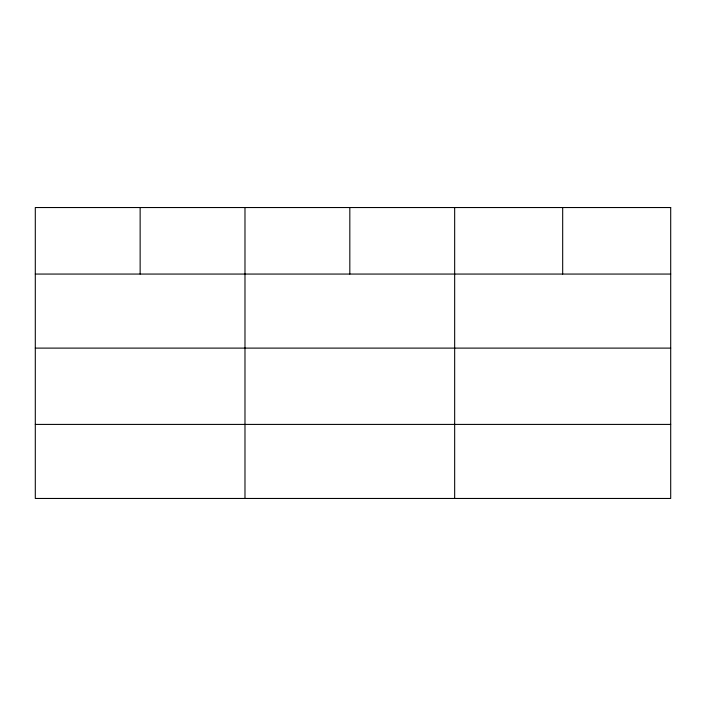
<?xml version="1.0" encoding="UTF-8"?>
<svg xmlns="http://www.w3.org/2000/svg" width="706" height="706" viewBox="0 0 706 706"><rect width="100%" height="100%" fill="white"/><g stroke="black" fill="none" stroke-linecap="round" stroke-linejoin="round"><path stroke-width="1.06" d="M35.3 274.06L670.7 274.06M35.3 348.111L670.7 348.111M35.3 424.412L670.7 424.412M562.682 207.538L562.682 274.06M454.664 207.538L454.664 498.462M349.823 207.538L349.823 274.06M244.982 207.538L244.982 498.462M140.141 207.538L140.141 274.06M670.7 207.538L35.3 207.538L35.3 498.462L670.7 498.462L670.7 207.538"/></g></svg>
